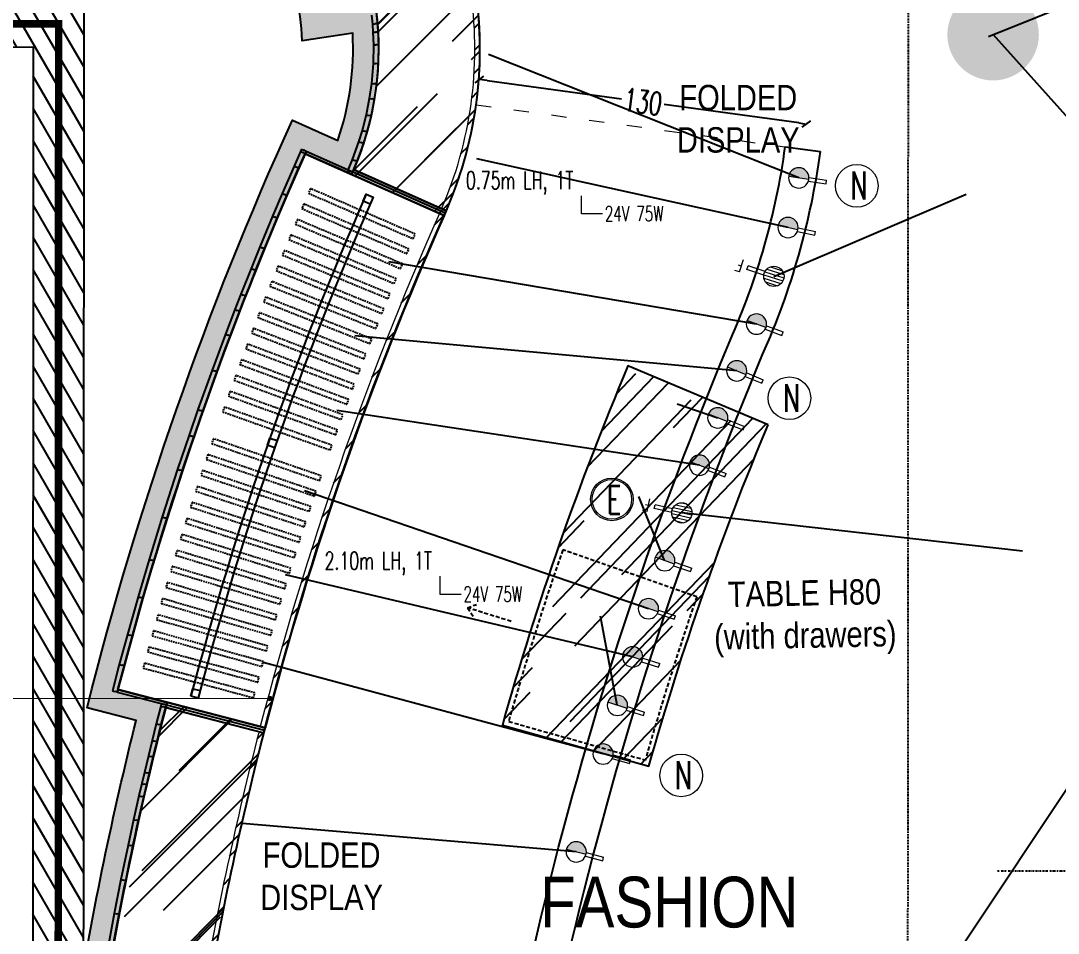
# Model space of a CAD drawing. Header units: millimetres. Extents: x 1734 to 22014, y 983 to 3953.
# Drawn here: x 2964.1 to 3373.2, y 1757 to 2116.5 of the extents above; entities that cross this region are included whole.
import ezdxf

# ---------------------------------------------------------------- set-up
doc = ezdxf.new("R2010")
doc.units = ezdxf.units.MM
for name, pattern in [('ACAD_ISO03W100', [30, 12, -18]), ('DASHDOT', [25.4, 12.7, -6.35, 0, -6.35]), ('HIDDEN2', [4.7624999999999975, 3.174999999999998, -1.587499999999999]), ('PUNTO2', [0.125, 0, -0.125])]:
    doc.linetypes.add(name, pattern=pattern)
for name, color, linetype in [('FLOO_areas', 6, 'Continuous'), ('LAY_furn freestanding', 1, 'Continuous'), ('LAY_furn prod', 8, 'Continuous'), ('LAY_furn wall', 1, 'Continuous'), ('LAY_new wall', 6, 'Continuous'), ('LAY_new wall hatch', 8, 'Continuous'), ('LAY_sec', 3, 'Continuous'), ('LAY_text', 3, 'Continuous'), ('LD_beam', 240, 'Continuous'), ('LD_light integrated', 240, 'Continuous'), ('LD_pointing', 30, 'Continuous'), ('LD_quote', 242, 'Continuous'), ('MATERIALE_xorel scuro', 177, 'Continuous'), ('MATERIALS_blackglass', 10, 'Continuous'), ('MATERIALS_transparent glass', 133, 'Continuous'), ('Materials_xorel', 52, 'Continuous'), ('SURVEY_axis', 8, 'Continuous'), ('SURVEY_leaseline', 30, 'Continuous'), ('SURVEY_walls', 6, 'Continuous'), ('SURVEY_walls_patt', 8, 'Continuous')]:
    doc.layers.add(name, color=color, linetype=linetype)
doc.layers.add('LD_light', color=240, linetype='Continuous', lineweight=5)
doc.layers.add('LD_text', color=7, linetype='Continuous', lineweight=9)
doc.styles.add('Detail 1-50', font='Arial Narrow.ttf', dxfattribs={"height": 0.125})
doc.styles.add('SIMPLEX', font='SIMPLEX.SHX', dxfattribs={"width": 0.65})
doc.dimstyles.new('Illuminazione 1_100', dxfattribs={"dimtxt": 9, "dimasz": 3, "dimexe": 0.05, "dimexo": 0.05, "dimgap": 1.5, "dimtad": 0, "dimdec": 0, "dimlfac": -1, "dimzin": 0, "dimdsep": 46, "dimtxsty": 'SIMPLEX', "dimblk": 'LINEET2S', "dimcen": 0, "dimdle": 0.1000000014901161, "dimse1": 1, "dimse2": 1, "dimclrd": 7, "dimclrt": 256, "dimadec": 0, "dimazin": 0, "dimtfac": 1, "dimtdec": 0, "dimtix": 1, "dimtmove": 2, "dimatfit": 3, "dimldrblk": 'OBLIQUE', "dimfxl": 1, "dimtolj": 1, "dimarcsym": 0})
pattern_1 = [(45.0000000000083, (-6330.907757084529, -6099.52005487027), (21.55261469055766, 57.47363917484571), [381, -50.8, 127, -25.4]), (45.0000000000083, (-6316.000531923553, -6066.652317467156), (-41.84799352418311, 5.926969039899583), [76.2, -8.382, 152.4, -19.05]), (45.0000000000083, (-6337.193936369276, -6075.273363343388), (81.36112045687129, 105.4282068613636), [203.2, -35.56, 101.6, -25.4])]
pattern_2 = [(44.99999999999996, (-6930.156461647264, 5670.05439784533), (-4.41941738241592, 4.419417382415922), [])]

# ---------------------------------------------------------------- blocks, each defined once
blk = doc.blocks.new('24v75w')
at = {"layer": 'LD_light', "color": 7}
for p, q in [((0, -7.154871090875531), (0, 0)), ((8.246694318742811, -7.154871090875531), (0, -7.154871090875531))]:
    blk.add_line(p, q, dxfattribs=at)
at = {"layer": 'LD_light', "color": 7, "linetype": 'Continuous', "lineweight": 0, "insert": (9.169808406062657, -10.074464767893), "char_height": 6, "width": 128.0659965766446, "attachment_point": 7, "style": 'SIMPLEX'}
blk.add_mtext('24V 75W', dxfattribs=at)
blk = doc.blocks.new('LINEET2S')
blk.add_line((-1, 0), (0, 0))
at = {"color": 5}
blk.add_line((0.5, 0.5), (-0.5, -0.5), dxfattribs=at)
blk = doc.blocks.new('*D346')
at = {"layer": 'DEFPOINTS', "color": 0, "transparency": 16777216}
for p in [(3143.656279279734, 2083.477466647766), (3273.81964377247, 2075.864742193325), (3272.467056624588, 2065.933703088774)]:
    blk.add_point(p, dxfattribs=at)
at = {"layer": 'LD_beam', "color": 7, "lineweight": -2, "transparency": 16777216}
for p, q in [((3147.981422827882, 2093.003649670186), (3201.02739954215, 2085.778896490261)), ((3270.847087372204, 2076.269598275455), (3217.801110657936, 2083.494351455381))]:
    blk.add_line(p, q, dxfattribs=at)
at = {"layer": 'LD_beam', "color": 7, "lineweight": -2, "transparency": 16777216, "xscale": 3, "yscale": 3, "zscale": 3}
for p, rotation in [((3145.008866427616, 2093.408505752317), 172.2441541256263), ((3273.81964377247, 2075.864742193325), 352.2441541256263)]:
    blk.add_blockref('LINEET2S', p, dxfattribs=dict(at, rotation=rotation))
at = {"layer": 'LD_beam', "transparency": 16777216, "insert": (3209.414255100043, 2084.636623972821), "char_height": 9, "attachment_point": 5, "rotation": 352.24415412562627, "style": 'SIMPLEX'}
blk.add_mtext('\\A1;130', dxfattribs=at)
blk = doc.blocks.new('_Oblique')
at = {"color": 0, "linetype": 'ByBlock', "lineweight": -2}
blk.add_line((-0.5, -0.5), (0.5, 0.5), dxfattribs=at)
blk = doc.blocks.new('A$C2ABF7FAD')
at = {"layer": 'LD_light', "ltscale": 0.5}
h = blk.add_hatch(dxfattribs=at)
h.set_pattern_fill('LINE', color=70, scale=10, angle=450.0000000140827, style=0)
h.set_pattern_definition([(90.00000001408272, (4318.243481400244, -3313.514310298712), (-1.25, -3.072372e-10), [])])
h.paths.add_polyline_path([(-9.2636473701e-06, 4.00000228616409, 1), (7.999990736352628, 4.00000228616409, 1)])
at = {"layer": 'LD_light', "color": 70}
for p, q in [((3.249990748467098, 7.929060644635682), (3.24999073809522, 14.9844295558014)), ((3.24999073809522, 14.9844295558014), (4.749990734606398, 14.98442957318912)), ((4.749990744981914, 7.929060662023402), (4.749990734606398, 14.98442957318912))]:
    blk.add_line(p, q, dxfattribs=at)
blk.add_circle((3.999990736352629, 4.00000228616409), 3.999999999999999, dxfattribs=at)
at = {"layer": 'LD_light', "color": 70, "insert": (3.999990736352629, 18.20237662298677), "char_height": 5.075721127553122, "width": 7.492213639557688, "attachment_point": 5, "rotation": 90.00000001434313, "style": 'SIMPLEX'}
blk.add_mtext('F', dxfattribs=at)
blk = doc.blocks.new('purefasciostrettoplan')
at = {"layer": 'LD_light'}
blk.add_hatch(color=256, dxfattribs=at).paths.add_polyline_path([(-4.300000000000005, -3.20375193e-08, 1), (4.300000000000005, 0)])
for p, q in [((4.300000000000181, 0), (-4.300000001001535, -3.20375193e-08)), ((4.22373778999281, 0.8062499999999772), (11.80825933678989, 0.8062499999999772)), ((11.80825933678989, 0.8062499999999772), (11.80825933779124, -0.806250000000091)), ((4.223737790994163, -0.806250000000091), (11.80825933779124, -0.806250000000091))]:
    blk.add_line(p, q, dxfattribs=at)
blk.add_circle((0, 0), 4.300000000000005, dxfattribs=at)
blk = doc.blocks.new('e')
at = {"layer": 'LD_light', "color": 150}
for radius in [8.399999999999638, 7.783396100192478]:
    blk.add_circle((0, 0), radius, dxfattribs=at)
at = {"layer": 'LD_light', "color": 150, "style": 'SIMPLEX', "width": 0.65}
blk.add_text('E', height=11.00743271275656, dxfattribs=at).set_placement((-2.022786638670368, -5.699930047117959))
blk = doc.blocks.new('n')
at = {"layer": 'LD_light'}
blk.add_circle((0, 0), 8.4, dxfattribs=at)
at = {"layer": 'LD_light', "style": 'SIMPLEX', "width": 0.65}
blk.add_text('N', height=11.00743271275656, dxfattribs=at).set_placement((-2.548315764128347, -5.407151251711184))

msp = doc.modelspace()

# ---------------------------------------------------------------- hatches: boundary and pattern name
h = msp.add_hatch(color=3)
h.dxf.hatch_style = 1
h.paths.add_polyline_path([(3364.215030567991, 2117.84430748408, -1), (3330.801552601502, 2104.276113036255, -1)])
at = {"layer": 'LAY_new wall hatch'}
h = msp.add_hatch(color=144, dxfattribs=at)
edge = h.paths.add_edge_path()
edge.add_line((2971.214910354189, 2202.987059092549), (2969.394277730069, 2247.894329157141))
edge.add_line((2969.394277730065, 2247.894329157142), (2911.381471270375, 2228.335378881005))
edge.add_line((2911.381471270375, 2228.335378881005), (2937.170708852424, 2191.492573537118))
edge.add_line((2937.170708852424, 2191.492573537117), (2941.669990678736, 2185.06484708776))
edge.add_arc((2747.365069775151, 2445.222771663553), 324.709944422609, -109.04361390297572, -53.24494069382962, ccw=False)
edge.add_line((2641.416178101088, 2138.28404755079), (2644.621297110873, 2147.756492437568))
edge.add_arc((2747.364692601092, 2445.225430727968), 314.7125268629732, 250.9454963952326, 304.9900056502635)
edge.add_line((2927.831410775016, 2187.396537475073), (2895.540639580056, 2233.527509503824))
edge.add_line((2895.540639580056, 2233.527509503824), (2978.844655883073, 2261.653791509757))
edge.add_line((2978.844655883073, 2261.653791509756), (2981.125684646275, 2205.39050514588))
edge.add_arc((2985.176561520355, 2105.472586850155), 100.000000000001, 8.433178829843598, 92.32161672441129, ccw=False)
edge.add_line((3084.0953188569, 2120.138174018589), (3103.879070324212, 2123.071291452277))
edge.add_arc((2985.176561520282, 2105.472586850167), 120.0000000000745, -24.32078398411261, 8.43317882983331, ccw=False)
edge.add_line((3094.527034352875, 2056.051193797104), (3076.253405903488, 2064.180839282265))
edge.add_arc((4319.00339718481, 1511.323281562865), 1360.176098877339, 156.0173317961582, 165.4509726311808)
edge.add_line((3002.444012840853, 1853.010869065012), (3021.802706205021, 1847.98682774032))
edge.add_arc((4318.83516160505, 1511.376058985647), 1340.000000000988, 165.451344330369, 170.3008962202452)
edge.add_line((2997.988981603354, 1737.131166962378), (3017.703103692918, 1733.761687738849))
edge.add_arc((4318.835161603187, 1511.376058986007), 1319.999999999092, 170.300896220247, 180.00000000001)
edge.add_line((2998.835161604096, 1511.376058985776), (2988.835161604096, 1511.376058985776))
edge.add_arc((4318.83516160319, 1511.376058986009), 1329.999999999095, 170.7316956140113, 180.0000000000101, ccw=False)
edge.add_line((3006.19836018058, 1725.583032608752), (2986.483689081113, 1728.952605667425))
edge.add_arc((4318.835161605039, 1511.376058985649), 1350.000000000978, 165.8757613932792, 170.7253132831554, ccw=False)
edge.add_line((3009.647188784518, 1840.810197812725), (2990.287905172245, 1845.834392320839))
edge.add_arc((4319.003397184813, 1511.323281562866), 1370.176098877342, 155.5991582892873, 165.8691426647666, ccw=False)
edge.add_line((3071.214726916747, 2077.36742850318), (3089.097702981369, 2069.411578025664))
edge.add_arc((2985.176561520282, 2105.472586850167), 110.0000000000749, -19.13695759902597, 3.217270259381089)
edge.add_line((3095.003189744406, 2111.646056938921), (3075.118746498923, 2108.698011051927))
edge.add_arc((2985.176561520355, 2105.472586850155), 90.00000000000121, 2.053808621399719, 98.70098693285337)
edge.add_line((2971.561555267213, 2194.436802154552), (2971.214910354192, 2202.987059092549))
at = {"layer": 'LD_light integrated'}
h = msp.add_hatch(dxfattribs=at)
h.set_pattern_fill('ANSI31', color=256, scale=50)
h.set_pattern_definition(pattern_2)
h.paths.add_polyline_path([(3143.726354358201, 2126.957872265259), (3141.747821610563, 2126.66453715615, -0.1370391343468856), (3130.058388270645, 2042.432879073631), (3131.882435029071, 2041.621400756982, 0.06825478230806463), (3143.656279272469, 2083.477466595416, 0.06823338472362704)])
h = msp.add_hatch(dxfattribs=at)
h.set_pattern_fill('ANSI31', color=256, scale=50)
h.set_pattern_definition(pattern_2)
edge = h.paths.add_edge_path()
edge.add_line((3131.072550194454, 2039.791930285811), (3129.2455161463, 2040.605531600658))
edge.add_arc((4315.135736065251, 1512.852298835788), 1298.021220316984, 156.0096420669423, 164.9588263388033)
edge.add_arc((3062.410414892427, 1849.483768591072), 0.8545091362461177, 0, 164.9383465418127, ccw=False)
edge.add_arc((3062.410414892427, 1849.483768591072), 0.8545091362466337, -179.97458606465443, 3.0524915928253904e-11, ccw=False)
edge.add_line((3061.55590584024, 1849.483389567706), (3061.500379397316, 1849.483364938572))
edge.add_arc((4318.833973466804, 1511.376622395051), 1301.999975471997, 164.9487702395231, 165.4513438661288)
edge.add_line((3058.583061851194, 1838.441716682283), (3060.518927617064, 1837.939299453296))
edge.add_arc((4318.833996288169, 1511.376613348135), 1300.000000000376, 156.0165140023155, 165.4513443303677, ccw=False)
h = msp.add_hatch(dxfattribs=at)
h.set_pattern_fill('ANSI31', color=256, scale=50)
h.set_pattern_definition(pattern_2)
h.paths.add_polyline_path([(3060.017257139178, 1836.003195410134), (3058.080617145337, 1836.502620615858, 0.02077127783072031), (3035.444650748163, 1730.729725373556), (3037.416062952801, 1730.392777426265, -0.01058047213305233), (3047.829473125039, 1784.410497954028, -0.01019225136547356)])
at = {"layer": 'LD_text'}
h = msp.add_hatch(color=256, dxfattribs=at)
h.dxf.hatch_style = 1
edge = h.paths.add_edge_path()
edge.add_arc((3062.410414892425, 1849.483768591072), 0.8545091362466337, 0, 360)
at = {"layer": 'MATERIALS_transparent glass'}
h = msp.add_hatch(dxfattribs=at)
h.set_pattern_fill('AR-RROOF', color=144, angle=-60.02541393546893, style=0)
h.set_pattern_definition(pattern_1)
edge = h.paths.add_edge_path()
edge.add_arc((2985.176561520283, 2105.472586850164), 120.0000000000735, -24.320783984111586, 8.433178829834276, ccw=False)
edge.add_line((3094.527034352879, 2056.051193797102), (3131.074006316143, 2039.792029589575))
edge.add_arc((2985.176561520298, 2105.472586850167), 160.0000000000585, 335.7635332684707, 368.4331788298347)
edge.add_line((3143.446573258821, 2128.937526319645), (3103.879070324205, 2123.071291452276))
h = msp.add_hatch(dxfattribs=at)
h.set_pattern_fill('AR-RROOF', color=144, angle=-58.87057698410409, style=0)
h.set_pattern_definition([(46.15483695136484, (2034.506088410581, 1307.120302943697), (20.38989353174574, 57.89634394125482), [380.9999999999998, -50.79999999999996, 126.9999999999999, -25.39999999999998]), (46.15483695136484, (2048.74785799042, 1340.281809592745), (-41.95894754897007, 5.082346365880489), [76.19999999999996, -8.381999999999993, 152.3999999999999, -19.04999999999999]), (46.15483695136484, (2027.732509846777, 1331.235375687524), (79.21975825249254, 107.0465722310465), [203.1999999999998, -35.55999999999998, 101.5999999999999, -25.39999999999998])])
h.paths.add_polyline_path([(3258.853438348691, 1957.371387859412), (3203.553294915386, 1980.650007583446, 0.03102156003678996), (3154.037884427496, 1839.058255972647), (3211.793337471765, 1822.800714840885, -0.03102156003678994)])
h = msp.add_hatch(dxfattribs=at)
h.set_pattern_fill('AR-RROOF', color=144, angle=-60.02541393546893, style=0)
h.set_pattern_definition(pattern_1)
edge = h.paths.add_edge_path()
edge.add_arc((4318.835161604795, 1511.376058985667), 1340.000000000733, 165.4513443303671, 170.3008962202443)
edge.add_line((2997.988981603357, 1737.131166962376), (3037.417225782487, 1730.392208515317))
edge.add_arc((4318.835258325217, 1511.376040739467), 1300.000098412651, 165.4513446228067, 170.3008961457368, ccw=False)
edge.add_line((3060.52009273068, 1837.938745143527), (3021.802706205021, 1847.986827740318))
at = {"layer": 'SURVEY_walls_patt'}
h = msp.add_hatch(dxfattribs=at)
h.set_pattern_fill('ANSI31', color=144, scale=2, angle=-105.0254139354689, style=0)
h.set_pattern_definition([(299.974586064531, (20741.69048663433, 57719.27761822823), (5.500669066013499, 3.172560452726184), [])])
edge = h.paths.add_edge_path()
edge.add_line((2424.100346429284, 2126.387948375123), (2424.091475256304, 2106.387950389017))
edge.add_line((2424.091475256304, 2106.387950389017), (2969.091421684447, 2106.146211914785))
edge.add_line((2969.091421684447, 2106.146211914785), (2968.774278546138, 1391.146282325448))
edge.add_line((2968.774278546138, 1391.146282325448), (2988.774276579075, 1391.137411188831))
edge.add_line((2988.774276579075, 1391.137411188831), (2989.100290792649, 2126.137338809584))
edge.add_line((2989.100290792649, 2126.137338809584), (2424.100348766227, 2126.388014633978))

# ---------------------------------------------------------------- linework, layer by layer
at = {"color": 3}
for p, q in [((3345.724001875045, 2110.335664621525), (3902.433817307814, 2336.398543630421)), ((3347.379682786779, 2111.203311214218), (3741.465392891576, 1672.710439933122)), ((3439.752824850648, 1908.778625816782), (3112.937264802026, 1418.094272302989))]:
    msp.add_line(p, q, dxfattribs=at)
at = {"color": 144, "linetype": 'HIDDEN2', "ltscale": 0.2}
for points in [[(3119.670822080072, 2032.491340678811), (3078.399391656676, 2050.426474656777), (3077.602274590987, 2048.592188860182), (3118.873705014386, 2030.657054882217)], [(3117.138349141936, 2026.624563028627), (3075.779759038072, 2044.357781141001), (3074.991616010859, 2042.519621580826), (3116.350206114723, 2024.786403468457)], [(3114.634578555138, 2020.745478743829), (3073.189816614635, 2038.27635743531), (3072.410666450567, 2036.434368015734), (3113.855428391071, 2018.903489324252)], [(3112.159570121861, 2014.854228245476), (3070.629626246748, 2032.182348793614), (3069.859487555725, 2030.336573510273), (3111.389431430831, 2013.008452962142)], [(3109.713382957318, 2008.950952245232), (3068.099249084193, 2026.075900770412), (3067.338140260854, 2024.226383709381), (3108.952274133975, 2007.101435184204)], [(3107.296075488328, 2003.035791741957), (3065.59874556465, 2019.957159217311), (3064.846684787964, 2018.103944554039), (3106.544014711646, 2001.182577078684)], [(3104.907705451929, 1997.108888018399), (3063.128175412268, 2013.826270279558), (3062.385180645109, 2011.969402277795), (3104.164710684763, 1995.252020016638)], [(3102.54832989398, 1991.17038263778), (3060.687597636268, 2007.683380392529), (3059.953686624944, 2005.822903403297), (3101.814418882655, 1989.309905648548)], [(3100.21800516783, 1985.220417440419), (3058.27707052949, 2001.528636278246), (3057.552260803357, 1999.664594738764), (3099.493195441708, 1983.356375900938)], [(3097.916786932936, 1979.259134540367), (3055.896651666997, 1995.362184941861), (3055.180960538048, 1993.494623374487), (3097.201095803972, 1977.391572972992)], [(3095.644730153541, 1973.286676321983), (3053.546397904767, 1989.184173668163), (3052.839842467161, 1987.313136679326), (3094.938174715942, 1971.415639333146)], [(3093.401889097411, 1967.303185436553), (3051.22636537825, 1982.994750018031), (3050.528962507957, 1981.120282297181), (3092.704486227125, 1965.428717715702)], [(3091.188317334469, 1961.308804798872), (3048.936609501088, 1976.794061824946), (3048.248375855488, 1974.916208143459), (3090.500083688865, 1959.430951117391)], [(3089.004067735536, 1955.303677583848), (3046.677184963759, 1970.582257191426), (3045.998136981205, 1968.701062401569), (3088.325019752978, 1953.422482793992)], [(3086.849192471105, 1949.287947223049), (3044.448145732295, 1964.359484485516), (3043.778299631744, 1962.474993519345), (3086.179346370547, 1947.403456256881)], [(3082.627770118412, 1937.225252053295), (3040.081435421005, 1951.881629634969), (3039.430040861818, 1949.990681426194), (3081.976375559228, 1935.334303844523)], [(3080.561323858212, 1931.178575360038), (3037.943868639417, 1945.62684552206), (3037.301723298882, 1943.732736401224), (3079.919178517674, 1929.284466239206)], [(3078.524453586193, 1925.121871745523), (3035.836895757653, 1939.361689393088), (3035.204014973318, 1937.464464600705), (3077.891572801858, 1923.224646953146)], [(3076.517207952715, 1919.055285873221), (3033.760567100468, 1933.086310890381), (3033.136965988593, 1931.18601574139), (3075.893606840844, 1917.154990724232)], [(3074.539634900546, 1912.978962642649), (3031.714932260646, 1926.800859900437), (3031.100625715859, 1924.897539783107), (3073.925328355759, 1911.075642525319)], [(3072.591781663727, 1906.893047185884), (3029.70004009789, 1920.505486550322), (3029.095042792804, 1918.599186925174), (3071.986784358636, 1904.986747560735)], [(3070.673694766432, 1900.797684864127), (3027.715938737598, 1914.200341204104), (3027.120265122485, 1912.291107602826), (3070.078021151323, 1898.888451262845)], [(3068.785420021894, 1894.6930212642), (3025.762675569731, 1907.885574459249), (3025.176339872171, 1905.973452483599), (3068.199084324333, 1892.780899288548)], [(3066.92700253128, 1888.5792021951), (3023.840297247702, 1901.561337143028), (3023.263313472235, 1899.646372463759), (3066.35001875582, 1886.664237515831)], [(3065.098486682611, 1882.456373684498), (3021.948849687222, 1895.227780308926), (3021.381231615025, 1893.310018664688), (3064.530868610414, 1880.538612040257)], [(3063.299916149721, 1876.324681975248), (3020.088378065248, 1888.885055233009), (3019.530139253791, 1886.964542429256), (3062.741677338265, 1874.404169171493)], [(3061.531333891206, 1870.184273521895), (3018.258926818864, 1882.533313410325), (3017.710080601602, 1880.61009531822), (3060.98248767394, 1868.261055429792)], [(3059.792782149387, 1864.035294987206), (3016.460539644249, 1876.172706551306), (3015.92109913029, 1874.246829106633), (3059.253341635427, 1862.109417542533)], [(3058.084302449322, 1857.87789323861), (3014.693259495616, 1869.803386578094), (3014.163237569417, 1867.874895780152), (3057.554280523123, 1855.949402440667)], [(3056.405935597792, 1851.712215344755), (3012.957128584185, 1863.42550562097), (3012.436537905243, 1861.494447531477), (3055.88534491885, 1849.781157255261)]]:
    msp.add_lwpolyline(points, close=True, dxfattribs=at)
at = {"layer": 'FLOO_areas', "color": 144}
for points in [[(3104.155894462961, 2121.090471871245, -0.1354014327904667), (3095.335430872652, 2057.880323791707, -0.1354014327904667)], [(3021.141920777729, 1846.060149603586, 0.0207866563713576), (2997.844794354103, 1737.155811018981, 0.0207866563713576)]]:
    msp.add_lwpolyline(points, format="xyb", dxfattribs=at)
for points in [[(3095.335430872652, 2057.880323791707), (3131.886944799237, 2041.619358520594)], [(3021.141920777729, 1846.060149603586), (3060.018433237434, 1836.00268286118)]]:
    msp.add_lwpolyline(points, dxfattribs=at)
msp.add_arc((4318.714050635346, 1511.535759137421), 1300, 155.9325963271483, 165.5449690245921, dxfattribs=at)
at = {"layer": 'LAY_furn freestanding', "color": 144}
msp.add_lwpolyline([(3258.853438348691, 1957.371387859412), (3203.553294915386, 1980.650007583446, 0.03102156003678997), (3154.037884427496, 1839.058255972647), (3211.793337471765, 1822.800714840885, -0.03102156003678993)], format="xyb", close=True, dxfattribs=at)
at = {"layer": 'LAY_furn freestanding', "color": 144, "linetype": 'HIDDEN2', "ltscale": 0.5}
msp.add_lwpolyline([(3230.689635104118, 1889.587732578724), (3177.828638532032, 1908.073512394908, 0.01467904659145259), (3156.506577927972, 1840.441071095106), (3210.411744907342, 1825.26734423143, -0.01463879690039506)], format="xyb", close=True, dxfattribs=at)
for points in [[(3140.295580587681, 1885.248227284154), (3143.880063505134, 1886.614113918132)], [(3157.502613793524, 1879.895552989207), (3140.295580587681, 1885.248227284153), (3142.712683801747, 1881.687932240741)]]:
    msp.add_lwpolyline(points, dxfattribs=at)
at = {"layer": 'LAY_furn prod', "color": 144}
for points in [[(3099.155513773985, 2045.467085375613), (3100.354913654388, 2048.216892628297), (3103.104720907064, 2047.017492747892), (3101.905321026661, 2044.267685495214)], [(3061.408438971506, 1949.297114452422), (3062.39994835305, 1952.128529142348), (3065.231363042974, 1951.137019760797), (3064.239853661427, 1948.305605070876)], [(3031.237260302893, 1850.468811141916), (3032.005087368536, 1853.36888727838), (3034.905163504998, 1852.60106021273), (3034.137336439348, 1849.700984076273)]]:
    msp.add_lwpolyline(points, close=True, dxfattribs=at)
for radius, start, end in [(1331.5, 156.221849568263, 165.2459837138387), (1328.5, 156.2220813090003, 165.2457519731497)]:
    msp.add_arc((4318.835161604085, 1511.376058985878), radius, start, end, dxfattribs=at)
at = {"layer": 'LAY_furn wall', "color": 144}
for points in [[(3103.879070324205, 2123.071291452276, -0.1438971608902571), (3094.527034352879, 2056.051193797102), (3131.074006316143, 2039.792029589575, 0.1435216593812784), (3143.446573258821, 2128.937526319645)], [(3131.074006316143, 2039.792029589574, 0.04119062289119398), (3060.520092933348, 1837.93874509093), (3002.444115134222, 1853.011263212246, -0.04118521115569564), (3076.253405903401, 2064.180839282064)], [(3021.802706205021, 1847.986827740318, 0.02116332066837165), (2997.988981603357, 1737.131166962376), (3037.417225782487, 1730.392208515317, -0.02116331906654596), (3060.52009273068, 1837.938745143527)]]:
    msp.add_lwpolyline(points, format="xyb", close=True, dxfattribs=at)
at = {"layer": 'LAY_new wall', "color": 144}
msp.add_lwpolyline([(3103.879070324205, 2123.071291452277, -0.1438971608902566), (3094.527034352875, 2056.051193797104), (3076.253405903488, 2064.180839282266, 0.0411852861268762), (3002.444012840853, 1853.010869065012), (3021.802706205021, 1847.986827740319, 0.02116332066836765), (2997.988981603354, 1737.131166962378), (3017.703103692918, 1733.761687738846, 0.04234560734747444), (2998.835161604096, 1511.376058985776), (2988.835161604096, 1511.376058985777, -0.04046266743305123), (3006.19836018058, 1725.583032608752), (2986.483689081113, 1728.952605667425, -0.02116332066836749), (3009.647188784518, 1840.810197812725), (2990.287905172248, 1845.834392320839, -0.04484127888484009), (3071.214726916747, 2077.36742850318), (3089.097702981369, 2069.411578025664, 0.09784922249494919), (3095.003189744406, 2111.646056938921), (3075.11874649892, 2108.698011051926, 0.4486165692584508), (2971.561555267213, 2194.436802154552)], format="xyb", dxfattribs=at)
at = {"layer": 'LAY_sec', "color": 144, "linetype": 'DASHDOT', "ltscale": 0.05}
msp.add_lwpolyline([(3349.288842488371, 1781.625744217454), (3395.760193807913, 1781.625744217456), (3395.760193807913, 1818.68931523768)], dxfattribs=at)
at = {"layer": 'LD_beam'}
msp.add_line((3265.531091690638, 2066.878367280412), (3279.403021558544, 2064.989038897136), dxfattribs=at)
for points in [[(3134.364494422964, 1555.800244585373, -0.07523709072316462), (3243.789354918132, 1990.551913235391, 0.0711884652463741), (3265.531091690638, 2066.878367280412, 0.0711884652463741)], [(3148.299518062282, 1554.452982112212, -0.0752103581318629), (3256.640807556836, 1984.996258335879, 0.07104967802399245), (3279.403021558544, 2064.989038897136, 0.07104967802399245)]]:
    msp.add_lwpolyline(points, format="xyb", dxfattribs=at)
at = {"layer": 'LD_light'}
for p, q in [((3131.072550194454, 2039.791930285811), (3129.245254421523, 2040.604943298148)), ((3058.080617145337, 1836.502620615858), (3060.018002009365, 1836.003003321286))]:
    msp.add_line(p, q, dxfattribs=at)
msp.add_lwpolyline([(3141.747821610563, 2126.66453715615), (3143.726354358201, 2126.957872265259, -0.1371060055395577), (3131.885779482949, 2041.61991288295), (3130.058388270645, 2042.432879073631, 0.1370795618950281), (3141.744455973196, 2126.689397328803)], format="xyb", dxfattribs=at)
for centre, radius, start, end in [((4318.833973466615, 1511.37662239524), 1301.999975471771, 156.0164824259339, 165.4513444636332), ((4318.833973466615, 1511.37662239524), 1299.999975471771, 156.0164824259339, 165.4513444636332), ((4319.280155656474, 1511.290604187624), 1302.45427235279, 165.5407308910399, 170.3004726651578), ((4319.280155656474, 1511.290604187624), 1300.45427235279, 165.5407308910399, 170.3004726651578)]:
    msp.add_arc(centre, radius, start, end, dxfattribs=at)
at = {"layer": 'LD_pointing'}
for p, q in [((3270.869113086072, 2054.615910442506), (3148.549469986756, 2103.197992170486)), ((3266.642667056622, 2035.056820049739), (3143.968660318809, 2062.177239182801)), ((3261.078463818878, 2015.83546458355), (3336.88613996085, 2048.233268317355)), ((3254.202956418198, 1997.043225216679), (3109.254426486652, 2021.583301214896)), ((3246.420688166312, 1978.606264941747), (3095.849870986589, 1992.392007151389)), ((3222.92131011454, 1965.583922402308), (3238.954453855058, 1960.054528450588)), ((3231.737671914165, 1941.404337029438), (3088.720746091207, 1962.940199907485)), ((3211.596793231733, 1884.896658486297), (3076.012970946638, 1931.330778927269)), ((3217.912501498478, 1903.872580034606), (3207.843524354594, 1929.14191525443)), ((3359.034301045769, 1907.526253710488), (3224.771640200699, 1922.659044703343)), ((3205.390347323475, 1865.886355731845), (3068.522872165398, 1898.219504919703)), ((3199.233148789157, 1846.861934959631), (3192.737787378861, 1881.965146938943)), ((3193.597379305942, 1827.667328723306), (3059.717077246605, 1863.731531643039)), ((3183.129920163035, 1789.064351088866), (3051.405564744386, 1800.231075227026))]:
    msp.add_line(p, q, dxfattribs=at)
at = {"layer": 'LD_text', "color": 9, "linetype": 'ACAD_ISO03W100', "ltscale": 0.5}
msp.add_line((3143.656279279734, 2083.477466647766), (3272.46705662459, 2065.933703088773), dxfattribs=at)
at = {"layer": 'LD_text', "extrusion": (-4.512150108986299e-12, 1.017265279930244e-08, 1)}
msp.add_line((3062.410414892425, 1849.483768591072), (2708.450004905299, 1849.326767016947), dxfattribs=at)
at = {"layer": 'LD_text'}
msp.add_circle((3062.410414892425, 1849.483768591072), 0.8545091362466337, dxfattribs=at)
at = {"layer": 'MATERIALE_xorel scuro', "color": 1}
for p, q in [((3104.415155427352, 2118.969168753787), (3104.766441150736, 2115.385239875031)), ((3102.4268046604147, 2118.752536927364), (3102.773176093173, 2115.2187452073867)), ((3102.773176093173, 2115.2187452073867), (3103.7698086219543, 2115.301992541209)), ((3102.773176093173, 2115.2187452073867), (3102.9959531992527, 2111.993598677508)), ((3104.766441150736, 2115.385239875031), (3103.7698086219543, 2115.301992541209)), ((3104.766441150736, 2115.385239875031), (3104.993578274432, 2112.096973323826)), ((3102.9959531992527, 2111.993598677508), (3103.994765736842, 2112.045286000667)), ((3102.9959531992527, 2111.993598677508), (3103.1647760512337, 2107.0935702523625)), ((3104.993578274432, 2112.096973323826), (3103.994765736842, 2112.045286000667)), ((3104.993578274432, 2112.096973323826), (3105.165385055705, 2107.110337320521)), ((3103.1647760512337, 2107.0935702523625), (3103.0339566238054, 2099.6943193437855)), ((3103.1647760512337, 2107.0935702523625), (3104.165080553469, 2107.1019537864418)), ((3105.165385055705, 2107.110337320521), (3104.165080553469, 2107.1019537864418)), ((3105.165385055705, 2107.110337320521), (3105.032501880436, 2099.594359191952)), ((3103.0339566238054, 2099.6943193437855), (3102.388113944145, 2091.861888091931)), ((3103.0339566238054, 2099.6943193437855), (3104.0332292521207, 2099.644339267869)), ((3105.032501880436, 2099.594359191952), (3104.0332292521207, 2099.644339267869)), ((3105.032501880436, 2099.594359191952), (3104.376511659284, 2091.63886403675)), ((3102.388113944145, 2091.861888091931), (3101.5404064108475, 2085.894834746897)), ((3102.388113944145, 2091.861888091931), (3103.3823128017148, 2091.7503760643403)), ((3104.376511659284, 2091.63886403675), (3103.3823128017148, 2091.7503760643403)), ((3104.376511659284, 2091.63886403675), (3103.513029738227, 2085.560774031608)), ((3101.5404064108475, 2085.894834746897), (3100.2776896803557, 2079.4811837412976)), ((3101.5404064108475, 2085.894834746897), (3102.5267180745373, 2085.7278043892525)), ((3103.513029738227, 2085.560774031608), (3102.229429939896, 2079.041052752436)), ((3103.513029738227, 2085.560774031608), (3102.5267180745373, 2085.7278043892525)), ((3100.2776896803557, 2079.4811837412976), (3098.69789505957, 2073.273506358046)), ((3100.2776896803557, 2079.4811837412976), (3101.253559810126, 2079.2611182468668)), ((3102.229429939896, 2079.041052752436), (3100.624566317652, 2072.734868720708)), ((3102.229429939896, 2079.041052752436), (3101.253559810126, 2079.2611182468668)), ((3098.69789505957, 2073.273506358046), (3097.3472283945202, 2068.844773046934)), ((3098.69789505957, 2073.273506358046), (3099.661230688611, 2073.004187539377)), ((3100.624566317652, 2072.734868720708), (3099.245402029279, 2068.212693869234)), ((3100.624566317652, 2072.734868720708), (3099.661230688611, 2073.004187539377)), ((3097.3472283945202, 2068.844773046934), (3094.8402048180715, 2061.9094681414863)), ((3099.245402029279, 2068.212693869234), (3096.704012365928, 2061.182320336067)), ((3097.3472283945202, 2068.844773046934), (3098.2963152118996, 2068.528733458084)), ((3099.245402029279, 2068.212693869234), (3098.2963152118996, 2068.528733458084)), ((3094.8402048180715, 2061.9094681414863), (3093.090614247761, 2057.737438221385)), ((3094.8402048180715, 2061.9094681414863), (3095.7721085919998, 2061.545894238777)), ((3093.090614247761, 2057.737438221385), (3094.0128062933127, 2057.350705974059)), ((3096.704012365928, 2061.182320336067), (3094.934998338864, 2056.963973726733)), ((3096.704012365928, 2061.182320336067), (3095.7721085919998, 2061.545894238777)), ((3094.934998338864, 2056.963973726733), (3094.0128062933127, 2057.350705974059)), ((3019.3565713704184, 1846.5184175799438), (3017.5702212904266, 1839.5125746970728)), ((3019.615610251876, 1847.5197148575655), (3019.3565713704184, 1846.5184175799438)), ((3019.3565713704184, 1846.5184175799438), (3020.3251363008694, 1846.2696505695674)), ((3021.29370123132, 1846.020883559191), (3019.509488259471, 1839.023422148708)), ((3019.615610251876, 1847.5197148575655), (3020.58373778018, 1847.2692570987713)), ((3021.29370123132, 1846.020883559191), (3020.3251363008694, 1846.2696505695674)), ((3021.551865308484, 1847.018799339977), (3020.58373778018, 1847.2692570987713)), ((3021.551865308484, 1847.018799339977), (3021.29370123132, 1846.020883559191)), ((3017.5702212904266, 1839.5125746970728), (3015.936860270801, 1832.965909566754)), ((3017.5702212904266, 1839.5125746970728), (3018.5398547749487, 1839.2679984228903)), ((3019.509488259471, 1839.023422148708), (3017.87854430564, 1832.486444846227)), ((3019.509488259471, 1839.023422148708), (3018.5398547749487, 1839.2679984228903)), ((3015.936860270801, 1832.965909566754), (3014.4623933597145, 1826.932229903441)), ((3015.936860270801, 1832.965909566754), (3016.90770228822, 1832.7261772064903)), ((3017.87854430564, 1832.486444846227), (3016.90770228822, 1832.7261772064903)), ((3017.87854430564, 1832.486444846227), (3016.406366839652, 1826.462133842345)), ((3014.4623933597145, 1826.932229903441), (3012.8997219378143, 1820.4013631481732)), ((3014.4623933597145, 1826.932229903441), (3015.434380099683, 1826.697181872893)), ((3016.406366839652, 1826.462133842345), (3014.845786174534, 1819.94000497898)), ((3016.406366839652, 1826.462133842345), (3015.434380099683, 1826.697181872893)), ((3012.8997219378143, 1820.4013631481732), (3011.877161021947, 1816.0476741053756)), ((3012.8997219378143, 1820.4013631481732), (3013.872754056174, 1820.1706840635766)), ((3014.845786174534, 1819.94000497898), (3013.824985975505, 1815.593812422198)), ((3014.845786174534, 1819.94000497898), (3013.872754056174, 1820.1706840635766)), ((3011.877161021947, 1816.0476741053756), (3010.748615236258, 1811.1653269554563)), ((3011.877161021947, 1816.0476741053756), (3012.851073498726, 1815.8207432637869)), ((3013.824985975505, 1815.593812422198), (3012.698464141988, 1810.720221352221)), ((3013.824985975505, 1815.593812422198), (3012.851073498726, 1815.8207432637869)), ((3010.748615236258, 1811.1653269554563), (3008.6312373251894, 1801.7718466604997)), ((3012.698464141988, 1810.720221352221), (3010.583912518363, 1801.33927952537)), ((3010.748615236258, 1811.1653269554563), (3011.723539689123, 1810.9427741538386)), ((3012.698464141988, 1810.720221352221), (3011.723539689123, 1810.9427741538386)), ((3008.6312373251894, 1801.7718466604997), (3006.456130051139, 1791.778146029608)), ((3010.583912518363, 1801.33927952537), (3008.412288576179, 1791.361583335402)), ((3008.6312373251894, 1801.7718466604997), (3009.607574921776, 1801.5555630929348)), ((3010.583912518363, 1801.33927952537), (3009.607574921776, 1801.5555630929348)), ((3006.456130051139, 1791.778146029608), (3003.627013851375, 1778.1935969328588)), ((3006.456130051139, 1791.778146029608), (3007.4342093136593, 1791.5698646825049)), ((3008.412288576179, 1791.361583335402), (3005.587092947491, 1777.795859619623)), ((3008.412288576179, 1791.361583335402), (3007.4342093136593, 1791.5698646825049)), ((3003.627013851375, 1778.1935969328588), (3000.9851975454694, 1764.8233549124946)), ((3005.587092947491, 1777.795859619623), (3002.949094962729, 1764.444942136581)), ((3003.627013851375, 1778.1935969328588), (3004.607053399433, 1777.994728276241)), ((3005.587092947491, 1777.795859619623), (3004.607053399433, 1777.994728276241)), ((3000.9851975454694, 1764.8233549124946), (2998.819765208068, 1753.2921462720435)), ((3002.949094962729, 1764.444942136581), (3000.786842836224, 1752.93066853249)), ((3000.9851975454694, 1764.8233549124946), (3001.967146254099, 1764.6341485245377)), ((3002.949094962729, 1764.444942136581), (3001.967146254099, 1764.6341485245377))]:
    msp.add_line(p, q, dxfattribs=at)
at = {"layer": 'MATERIALS_blackglass', "color": 1}
for p, q in [((3095.34146758073, 2057.8776381929515), (3095.1382329599423, 2057.420805960164)), ((3131.886944799237, 2041.6193585205933), (3095.34146758073, 2057.8776381929515)), ((3094.934998339155, 2056.963973727377), (3095.1382329599423, 2057.420805960164)), ((3131.480475557662, 2040.705694055019), (3094.934998339155, 2056.963973727377)), ((3131.480475557662, 2040.705694055019), (3131.6837101784495, 2041.162526287806)), ((3131.886944799237, 2041.6193585205933), (3131.6837101784495, 2041.162526287806)), ((3021.2937012313205, 1846.0208835591934), (3021.4189299448235, 1846.5049473662627)), ((3021.2937012313205, 1846.0208835591934), (3060.0184332374374, 1836.0026828611813)), ((3021.544158658326, 1846.989011173332), (3021.4189299448235, 1846.5049473662627)), ((3021.544158658326, 1846.989011173332), (3060.268890664443, 1836.97081047532)), ((3060.268890664443, 1836.97081047532), (3060.1436619509404, 1836.4867466682506)), ((3060.0184332374374, 1836.0026828611813), (3060.1436619509404, 1836.4867466682506))]:
    msp.add_line(p, q, dxfattribs=at)
at = {"layer": 'Materials_xorel', "color": 1}
for p, q in [((3074.8316641619936, 2065.905457387697), (3074.425495222095, 2064.990163137205)), ((3074.8316641619936, 2065.905457387697), (3075.7457085012743, 2065.4998431056147)), ((3074.425495222095, 2064.990163137205), (3071.8844960119045, 2059.2428897603513)), ((3076.254138380966, 2064.180184084241), (3073.716341421983, 2058.440153611296)), ((3074.425495222095, 2064.990163137205), (3075.3398168015306, 2064.585173610723)), ((3076.254138380966, 2064.180184084241), (3075.3398168015306, 2064.585173610723)), ((3076.659752840555, 2065.094228823533), (3075.7457085012743, 2065.4998431056147)), ((3076.253283598977, 2064.18056435796), (3076.4565182197643, 2064.6373965907474)), ((3131.074006316088, 2039.792029589447), (3076.253283598977, 2064.18056435796)), ((3076.659752840555, 2065.094228823533), (3076.254138380966, 2064.180184084241)), ((3076.659752840552, 2065.0942288235346), (3076.4565182197643, 2064.6373965907474)), ((3131.480475557663, 2040.7056940550215), (3076.659752840552, 2065.0942288235346)), ((3071.8844960119045, 2059.2428897603513), (3067.2159260019016, 2048.4935465503177)), ((3073.716341421983, 2058.440153611296), (3069.053536296316, 2047.704083998993)), ((3071.8844960119045, 2059.2428897603513), (3072.8004187169436, 2058.841521685824)), ((3073.716341421983, 2058.440153611296), (3072.8004187169436, 2058.841521685824)), ((3067.2159260019016, 2048.4935465503177), (3063.4387870489236, 2039.6047225352252)), ((3069.053536296316, 2047.704083998993), (3065.282773949592, 2038.83026619138)), ((3067.2159260019016, 2048.4935465503177), (3068.134731149109, 2048.0988152746554)), ((3069.053536296316, 2047.704083998993), (3068.134731149109, 2048.0988152746554)), ((3063.4387870489236, 2039.6047225352252), (3058.3836770618, 2027.425684650078)), ((3065.282773949592, 2038.83026619138), (3060.234039049363, 2026.666587502177)), ((3063.4387870489236, 2039.6047225352252), (3064.360780499258, 2039.2174943633026)), ((3065.282773949592, 2038.83026619138), (3064.360780499258, 2039.2174943633026)), ((3131.074006316088, 2039.792029589447), (3131.2772409368754, 2040.2488618222342)), ((3131.480475557663, 2040.7056940550215), (3131.2772409368754, 2040.2488618222342)), ((3058.3836770618, 2027.425684650078), (3054.934747297954, 2018.918942659788)), ((3060.234039049363, 2026.666587502177), (3056.790951689964, 2018.174255729153)), ((3058.3836770618, 2027.425684650078), (3059.3088580555814, 2027.0461360761274)), ((3060.234039049363, 2026.666587502177), (3059.3088580555814, 2027.0461360761274)), ((3054.934747297954, 2018.918942659788), (3050.9345403305724, 2008.8416760254458)), ((3056.790951689964, 2018.174255729153), (3052.795778462616, 2008.109670023798)), ((3054.934747297954, 2018.918942659788), (3055.862849493959, 2018.5465991944704)), ((3056.790951689964, 2018.174255729153), (3055.862849493959, 2018.5465991944704)), ((3050.9345403305724, 2008.8416760254458), (3048.579187822528, 2002.796655925629)), ((3050.9345403305724, 2008.8416760254458), (3051.865159396594, 2008.4756730246218)), ((3052.795778462616, 2008.109670023798), (3051.865159396594, 2008.4756730246218)), ((3052.795778462616, 2008.109670023798), (3050.4449885389, 2002.076359811939)), ((3048.579187822528, 2002.796655925629), (3044.864521615865, 1993.0845374901212)), ((3050.4449885389, 2002.076359811939), (3046.735889865951, 1992.378797878634)), ((3048.579187822528, 2002.796655925629), (3049.5120881807143, 2002.436507868784)), ((3050.4449885389, 2002.076359811939), (3049.5120881807143, 2002.436507868784)), ((3044.864521615865, 1993.0845374901212), (3039.6064232320628, 1978.941928627613)), ((3046.735889865951, 1992.378797878634), (3041.485099464182, 1978.255845158696)), ((3044.864521615865, 1993.0845374901212), (3045.800205740908, 1992.7316676843775)), ((3046.735889865951, 1992.378797878634), (3045.800205740908, 1992.7316676843775)), ((3039.6064232320628, 1978.941928627613), (3034.0127390307966, 1963.3444289974339)), ((3041.485099464182, 1978.255845158696), (3035.898714975054, 1962.67870013798)), ((3039.6064232320628, 1978.941928627613), (3040.545761348122, 1978.5988868931545)), ((3041.485099464182, 1978.255845158696), (3040.545761348122, 1978.5988868931545)), ((3034.0127390307966, 1963.3444289974339), (3030.5052342806844, 1953.247141965051)), ((3035.898714975054, 1962.67870013798), (3032.397489347393, 1952.599489232706)), ((3034.0127390307966, 1963.3444289974339), (3034.9557270029254, 1963.011564567707)), ((3035.898714975054, 1962.67870013798), (3034.9557270029254, 1963.011564567707)), ((3030.5052342806844, 1953.247141965051), (3025.9758759262268, 1939.8138841693826)), ((3032.397489347393, 1952.599489232706), (3027.875022382897, 1939.186670053434)), ((3030.5052342806844, 1953.247141965051), (3031.4513618140386, 1952.9233155988786)), ((3032.397489347393, 1952.599489232706), (3031.4513618140386, 1952.9233155988786)), ((3025.9758759262268, 1939.8138841693826), (3019.910180969543, 1921.056448584314)), ((3027.875022382897, 1939.186670053434), (3021.817363801019, 1920.454085995491)), ((3025.9758759262268, 1939.8138841693826), (3026.9254491545616, 1939.5002771114082)), ((3027.875022382897, 1939.186670053434), (3026.9254491545616, 1939.5002771114082)), ((3019.910180969543, 1921.056448584314), (3014.74304609254, 1904.298256093248)), ((3021.817363801019, 1920.454085995491), (3016.657814149989, 1903.720494115783)), ((3019.910180969543, 1921.056448584314), (3020.8637723852808, 1920.7552672899023)), ((3021.817363801019, 1920.454085995491), (3020.8637723852808, 1920.7552672899023)), ((3014.74304609254, 1904.298256093248), (3010.4108229547987, 1889.6211607076455)), ((3016.657814149989, 1903.720494115783), (3012.332194645369, 1889.065771112704)), ((3014.74304609254, 1904.298256093248), (3015.7004301212646, 1904.0093751045156)), ((3016.657814149989, 1903.720494115783), (3015.7004301212646, 1904.0093751045156)), ((3010.4108229547987, 1889.6211607076455), (3006.209763597216, 1874.7747855034943)), ((3012.332194645369, 1889.065771112704), (3008.136977860227, 1874.240043325128)), ((3010.4108229547987, 1889.6211607076455), (3011.3715088000836, 1889.3434659101747)), ((3012.332194645369, 1889.065771112704), (3011.3715088000836, 1889.3434659101747)), ((3006.209763597216, 1874.7747855034943), (3002.9798366230148, 1862.8993909161209)), ((3008.136977860227, 1874.240043325128), (3004.911942136638, 1862.382632280884)), ((3006.209763597216, 1874.7747855034943), (3007.1733707287212, 1874.5074144143111)), ((3008.136977860227, 1874.240043325128), (3007.1733707287212, 1874.5074144143111)), ((3002.9798366230148, 1862.8993909161209), (3000.2589152994856, 1852.551439898794)), ((3004.911942136638, 1862.382632280884), (3002.193166632991, 1852.042842043085)), ((3002.9798366230148, 1862.8993909161209), (3003.9458893798264, 1862.6410115985025)), ((3004.911942136638, 1862.382632280884), (3003.9458893798264, 1862.6410115985025)), ((3002.444012840853, 1853.010869065006), (3002.318411807735, 1852.526901730902)), ((3002.444012840853, 1853.010869065006), (3060.520092730676, 1837.938745143529)), ((3000.2589152994856, 1852.551439898794), (3001.2260409662385, 1852.2971409709394)), ((3002.193166632991, 1852.042842043085), (3001.2260409662385, 1852.2971409709394)), ((3002.192810774618, 1852.0429343967978), (3002.318411807735, 1852.526901730902)), ((3002.192810774618, 1852.0429343967978), (3060.268890664441, 1836.9708104753208)), ((3060.268890664441, 1836.9708104753208), (3060.394491697559, 1837.454777809425)), ((3060.520092730676, 1837.938745143529), (3060.394491697559, 1837.454777809425))]:
    msp.add_line(p, q, dxfattribs=at)
at = {"layer": 'SURVEY_axis', "color": 144, "linetype": 'DASHDOT', "ltscale": 0.04}
msp.add_line((3313.663327856382, 1125.894521507247), (3314.844704978947, 3789.311964390438), dxfattribs=at)
at = {"layer": 'SURVEY_leaseline', "color": 144, "linetype": 'DASHDOT', "ltscale": 0.02, "const_width": 3}
msp.add_lwpolyline([(4337.689448780347, 1362.532933495659), (4337.297701489999, 1357.17801599135), (4093.236231881292, 1356.544269530134), (2978.772948861028, 1355.051680784032), (2979.095481163469, 2115.296100759279), (2413.129986077824, 2116.392813393464), (2415.718347877661, 3596.496011093981)], dxfattribs=at)
at = {"layer": 'SURVEY_walls', "color": 144}
msp.add_lwpolyline([(2424.100346429284, 2126.387948375123), (2424.091475256304, 2106.387950389017), (2969.091421684447, 2106.146211914785), (2968.774278546138, 1391.146282325448), (2988.774276579075, 1391.137411188831), (2989.100290792649, 2126.137338809584), (2424.100348766227, 2126.388014633978)], dxfattribs=at)

# ---------------------------------------------------------------- block references
at = {"layer": 'LD_light', "zscale": 0.9302325581395445}
for p, xscale, yscale, rotation in [((3270.869113084424, 2054.615910427689), -0.930232558139544, 0.9302325581395449, 171.8522617300871), ((3266.642667053955, 2035.056820035072), -0.9302325581395442, 0.930232558139545, 167.9009166915897), ((3254.202956413541, 1997.043225202517), -0.9302325581395441, 0.9302325581395449, 159.9982266145952), ((3246.420688161095, 1978.606264927783), -0.9302325581395438, 0.930232558139545, 157.7178269550817), ((3238.954453850027, 1960.054528436554), -0.9302325581395443, 0.930232558139545, 158.4861932528615), ((3231.737671909323, 1941.404337015339), -0.9302325581395442, 0.930232558139545, 159.2545595506413), ((3218.057611491116, 1903.822022642662), -0.9302325581395441, 0.930232558139545, 160.7912921462006), ((3211.596793227458, 1884.896658472013), -0.9302325581395442, 0.930232558139545, 161.559658443981), ((3205.390347319393, 1865.886355717506), -0.9302325581395444, 0.9302325581395449, 162.3280247417608), ((3199.378258781795, 1846.811377567687), -0.9302325581395444, 0.9302325581395449, 162.3280247417608), ((3193.744991277144, 1827.624624323049), -0.9302325581395439, 0.9302325581395449, 163.8647573373211), ((3183.129920163035, 1789.064351088866), -0.9302325581395439, 0.9302325581395449, 165.4014899328808)]:
    msp.add_blockref('purefasciostrettoplan', p, dxfattribs=dict(at, xscale=xscale, yscale=yscale, rotation=rotation))
at = {"layer": 'LD_light'}
for p, rotation in [((3263.636033314851, 2010.789794910947), 71.87964035020627), ((3227.777104973527, 1917.866641918943), 77.09302101066338)]:
    msp.add_blockref('A$C2ABF7FAD', p, dxfattribs=dict(at, rotation=rotation))
at = {"layer": 'LD_light integrated', "extrusion": (7.092428565952919e-09, 7.292485412528892e-09, 1), "rotation": 0.02541393537362336}
for p in [(3185.247578226379, 2047.59179326604, 2.013390995274407e-05), (3129.519257252159, 1897.686936629741, 1.859417530022399e-05)]:
    msp.add_blockref('24v75w', p, dxfattribs=at)
at = {"layer": 'LD_quote', "linetype": 'PUNTO2', "rotation": 0.02541393537362653}
for name, p in [('n', (3293.751923425098, 2051.493390803271)), ('n', (3267.18619027434, 1967.81236047416)), ('e', (3197.20015203856, 1927.979673248734)), ('n', (3224.565046388656, 1819.205823316271))]:
    msp.add_blockref(name, p, dxfattribs=at)

# ---------------------------------------------------------------- texts
at = {"layer": 'LAY_text', "color": 144, "attachment_point": 2, "style": 'Detail 1-50'}
for s, insert, char_height, width in [('FOLDED\\PDISPLAY', (3247.027349636865, 2091.281996171281), 10, 80.26512028149634), ('FOLDED\\PDISPLAY', (3082.728504839004, 1792.810098794033), 10, 80.26512028149634), ('{\\C4;FASHION}', (3219.845188426611, 1779.299241881283), 20, 191.4278836491846)]:
    msp.add_mtext(s, dxfattribs=dict(at, insert=insert, char_height=char_height, width=width))
at = {"layer": 'LAY_text', "color": 144, "insert": (3273.015653824161, 1896.097972450074), "char_height": 10, "width": 80.26512028149634, "attachment_point": 2, "rotation": 1.1548369521890005, "style": 'Detail 1-50'}
msp.add_mtext('TABLE H80\\P(with drawers)', dxfattribs=at)
at = {"layer": 'LD_light integrated', "linetype": 'Continuous', "lineweight": 0, "extrusion": (8.73611925144372e-09, 5.650252121216105e-09, 1), "char_height": 7, "width": 128.0659965766446, "attachment_point": 7, "text_direction": (0.9999999016286629, 0.0004435568337322615, -8.738624600000668e-09), "style": 'SIMPLEX'}
for s, insert in [('\\pt35;0.75m LH, 1T', (3139.67276800298, 2048.052162724831, 5.130653662250341e-08)), ('\\pt35;2.10m LH, 1T', (3083.944447028756, 1898.147306088556))]:
    msp.add_mtext(s, dxfattribs=dict(at, insert=insert))

# ---------------------------------------------------------------- dimensions: what is measured, and where the dimension line sits
at = {"layer": 'LD_beam'}
dim = msp.add_aligned_dim(p1=(3143.656279279734, 2083.477466647766), p2=(3272.467056624588, 2065.933703088774), distance=10.022725661651963, dimstyle='Illuminazione 1_100', dxfattribs=at)
dim.commit()
dim.dimension.update_dxf_attribs({"geometry": '*D346', "text_midpoint": (3209.414255100043, 2084.636623972821)})

doc.saveas('drawing.dxf')
